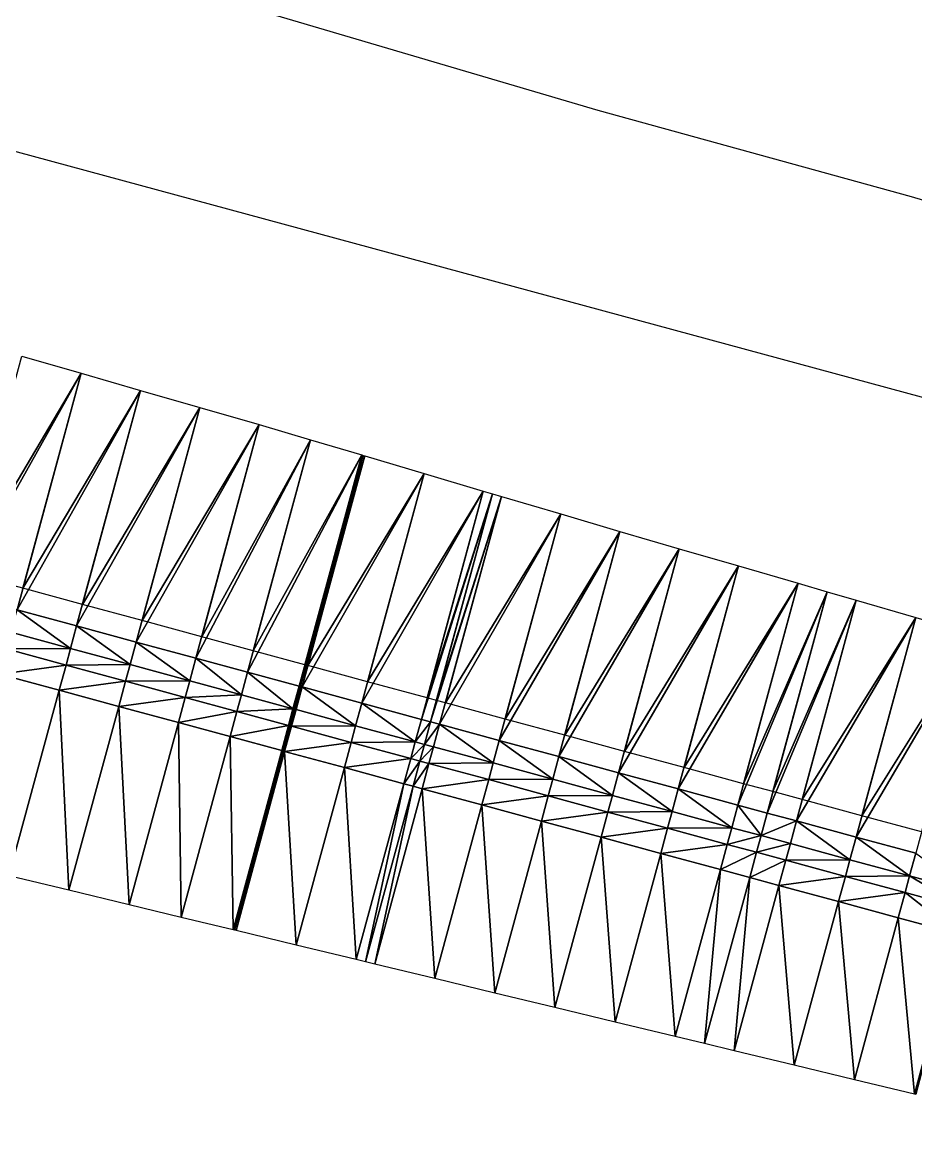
# Model space of a CAD drawing. Header units: metres. Extents: x 1882598 to 1885460, y 3171405 to 3171756.
# Drawn here: x 1883987.63 to 1884002.09, y 3171624.14 to 3171642.17 of the extents above; entities that cross this region are included whole.
import ezdxf

# ---------------------------------------------------------------- set-up
doc = ezdxf.new("R2010")
doc.units = ezdxf.units.M
doc.header["$MEASUREMENT"] = 0
doc.layers.add('00DR-R_HTA_Cl A', color=7, linetype='Continuous', true_color=0xcc0000)
doc.layers.add('Triangles surfaces projet', color=7, linetype='Continuous', true_color=0x848484)
doc.layers.add('Route - 27-28_RD561 IndG - Axe', color=1, linetype='Continuous')

msp = doc.modelspace()

# ---------------------------------------------------------------- linework, layer by layer
at = {"layer": '00DR-R_HTA_Cl A'}
msp.add_polyline3d([(1884140.277, 3171610.57, 149.882), (1884136.851, 3171603.855, 149.912), (1884134.819, 3171602.511, 149.943), (1884132.256, 3171602.571, 150.138), (1884128.626, 3171603.053, 150.295), (1884107.67, 3171608.875, 150.512), (1884091.849, 3171613.414, 150.792), (1884073.796, 3171618.552, 150.837), (1884047.812, 3171625.888, 151.097), (1884023.878, 3171632.74, 151.242), (1884015.443, 3171635.257, 151.2), (1884008.357, 3171637.466, 151.195), (1884002.02, 3171639.346, 151.252), (1883996.948, 3171640.747, 151.278), (1883973.83, 3171647.563, 151.576), (1883938.033, 3171657.516, 151.837), (1883928.705, 3171660.207, 152.712)], dxfattribs=at)
at = {"layer": 'Route - 27-28_RD561 IndG - Axe'}
msp.add_line((1883921.327, 3171658.024), (1884164.823, 3171592.026), dxfattribs=at)
at = {"layer": 'Triangles surfaces projet'}
for points in [[(1883988.581, 3171636.495, 151.569), (1883986.578, 3171632.929, 151.477), (1883987.62, 3171636.772, 151.576), (1883988.581, 3171636.495, 151.569)], [(1883988.581, 3171636.495, 151.919), (1883986.672, 3171633.275, 151.836), (1883987.62, 3171636.772, 151.926), (1883988.581, 3171636.495, 151.919)], [(1883986.578, 3171632.929, 151.477), (1883988.581, 3171636.495, 151.569), (1883987.543, 3171632.667, 151.47), (1883986.578, 3171632.929, 151.477)], [(1883987.637, 3171633.014, 151.829), (1883986.672, 3171633.275, 151.836), (1883988.581, 3171636.495, 151.919), (1883987.637, 3171633.014, 151.829)], [(1883989.541, 3171636.217, 151.561), (1883987.543, 3171632.667, 151.47), (1883988.581, 3171636.495, 151.569), (1883989.541, 3171636.217, 151.561)], [(1883989.541, 3171636.217, 151.911), (1883987.637, 3171633.014, 151.829), (1883988.581, 3171636.495, 151.919), (1883989.541, 3171636.217, 151.911)], [(1883989.541, 3171636.217, 151.561), (1883988.508, 3171632.406, 151.463), (1883987.543, 3171632.667, 151.47), (1883989.541, 3171636.217, 151.561)], [(1883988.602, 3171632.752, 151.822), (1883987.637, 3171633.014, 151.829), (1883989.541, 3171636.217, 151.911), (1883988.602, 3171632.752, 151.822)], [(1883990.502, 3171635.94, 151.554), (1883988.508, 3171632.406, 151.463), (1883989.541, 3171636.217, 151.561), (1883990.502, 3171635.94, 151.554)], [(1883990.502, 3171635.94, 151.904), (1883988.602, 3171632.752, 151.822), (1883989.541, 3171636.217, 151.911), (1883990.502, 3171635.94, 151.904)], [(1883989.473, 3171632.144, 151.456), (1883988.508, 3171632.406, 151.463), (1883990.502, 3171635.94, 151.554), (1883989.473, 3171632.144, 151.456)], [(1883989.567, 3171632.49, 151.815), (1883988.602, 3171632.752, 151.822), (1883990.502, 3171635.94, 151.904), (1883989.567, 3171632.49, 151.815)], [(1883989.473, 3171632.144, 151.456), (1883990.502, 3171635.94, 151.554), (1883991.463, 3171635.662, 151.547), (1883989.473, 3171632.144, 151.456)], [(1883991.463, 3171635.662, 151.897), (1883989.567, 3171632.49, 151.815), (1883990.502, 3171635.94, 151.904), (1883991.463, 3171635.662, 151.897)], [(1883990.439, 3171631.882, 151.449), (1883989.473, 3171632.144, 151.456), (1883991.463, 3171635.662, 151.547), (1883990.439, 3171631.882, 151.449)], [(1883990.533, 3171632.229, 151.808), (1883989.567, 3171632.49, 151.815), (1883991.463, 3171635.662, 151.897), (1883990.533, 3171632.229, 151.808)], [(1883992.293, 3171635.417, 151.54), (1883990.439, 3171631.882, 151.449), (1883991.463, 3171635.662, 151.547), (1883992.293, 3171635.417, 151.54)], [(1883992.293, 3171635.417, 151.89), (1883990.533, 3171632.229, 151.808), (1883991.463, 3171635.662, 151.897), (1883992.293, 3171635.417, 151.89)], [(1883990.439, 3171631.882, 151.449), (1883992.293, 3171635.417, 151.54), (1883991.273, 3171631.656, 151.442), (1883990.439, 3171631.882, 151.449)], [(1883991.367, 3171632.003, 151.801), (1883990.533, 3171632.229, 151.808), (1883992.293, 3171635.417, 151.89), (1883991.367, 3171632.003, 151.801)], [(1883991.273, 3171631.656, 151.442), (1883992.293, 3171635.417, 151.54), (1883993.122, 3171635.171, 151.533), (1883991.273, 3171631.656, 151.442)], [(1883993.122, 3171635.171, 151.883), (1883991.367, 3171632.003, 151.801), (1883992.293, 3171635.417, 151.89), (1883993.122, 3171635.171, 151.883)], [(1883993.122, 3171635.171, 151.533), (1883992.108, 3171631.43, 151.436), (1883991.273, 3171631.656, 151.442), (1883993.122, 3171635.171, 151.533)], [(1883992.202, 3171631.776, 151.795), (1883991.367, 3171632.003, 151.801), (1883993.122, 3171635.171, 151.883), (1883992.202, 3171631.776, 151.795)], [(1883992.108, 3171631.43, 151.436), (1883993.122, 3171635.171, 151.533), (1883993.146, 3171635.164, 151.533), (1883992.108, 3171631.43, 151.436)], [(1883992.108, 3171631.43, 151.436), (1883993.146, 3171635.164, 151.533), (1883992.133, 3171631.423, 151.436), (1883992.108, 3171631.43, 151.436)], [(1883993.146, 3171635.164, 151.533), (1883993.171, 3171635.156, 151.533), (1883992.133, 3171631.423, 151.436), (1883993.146, 3171635.164, 151.533)], [(1883992.157, 3171631.417, 151.436), (1883992.133, 3171631.423, 151.436), (1883993.171, 3171635.156, 151.533), (1883992.157, 3171631.417, 151.436)], [(1883992.157, 3171631.417, 151.436), (1883993.171, 3171635.156, 151.533), (1883994.13, 3171634.872, 151.525), (1883992.157, 3171631.417, 151.436)], [(1883993.146, 3171635.164, 151.883), (1883992.202, 3171631.776, 151.795), (1883993.122, 3171635.171, 151.883), (1883993.146, 3171635.164, 151.883)], [(1883993.146, 3171635.164, 151.883), (1883992.227, 3171631.77, 151.795), (1883992.202, 3171631.776, 151.795), (1883993.146, 3171635.164, 151.883)], [(1883992.227, 3171631.77, 151.795), (1883993.146, 3171635.164, 151.883), (1883993.171, 3171635.156, 151.883), (1883992.227, 3171631.77, 151.795)], [(1883992.251, 3171631.763, 151.795), (1883992.227, 3171631.77, 151.795), (1883993.171, 3171635.156, 151.883), (1883992.251, 3171631.763, 151.795)], [(1883994.13, 3171634.872, 151.875), (1883992.251, 3171631.763, 151.795), (1883993.171, 3171635.156, 151.883), (1883994.13, 3171634.872, 151.875)], [(1883992.157, 3171631.417, 151.436), (1883994.13, 3171634.872, 151.525), (1883993.122, 3171631.155, 151.429), (1883992.157, 3171631.417, 151.436)], [(1883993.216, 3171631.501, 151.788), (1883992.251, 3171631.763, 151.795), (1883994.13, 3171634.872, 151.875), (1883993.216, 3171631.501, 151.788)], [(1883993.122, 3171631.155, 151.429), (1883994.13, 3171634.872, 151.525), (1883995.089, 3171634.588, 151.518), (1883993.122, 3171631.155, 151.429)], [(1883995.089, 3171634.588, 151.868), (1883993.216, 3171631.501, 151.788), (1883994.13, 3171634.872, 151.875), (1883995.089, 3171634.588, 151.868)], [(1883993.122, 3171631.155, 151.429), (1883995.089, 3171634.588, 151.518), (1883994.087, 3171630.893, 151.422), (1883993.122, 3171631.155, 151.429)], [(1883994.181, 3171631.24, 151.781), (1883993.216, 3171631.501, 151.788), (1883995.089, 3171634.588, 151.868), (1883994.181, 3171631.24, 151.781)], [(1883995.089, 3171634.588, 151.518), (1883995.235, 3171634.544, 151.516), (1883994.087, 3171630.893, 151.422), (1883995.089, 3171634.588, 151.518)], [(1883995.235, 3171634.544, 151.866), (1883994.181, 3171631.24, 151.781), (1883995.089, 3171634.588, 151.868), (1883995.235, 3171634.544, 151.866)], [(1883995.235, 3171634.544, 151.516), (1883994.235, 3171630.853, 151.421), (1883994.087, 3171630.893, 151.422), (1883995.235, 3171634.544, 151.516)], [(1883994.329, 3171631.2, 151.78), (1883994.181, 3171631.24, 151.781), (1883995.235, 3171634.544, 151.866), (1883994.329, 3171631.2, 151.78)], [(1883995.382, 3171634.501, 151.515), (1883994.235, 3171630.853, 151.421), (1883995.235, 3171634.544, 151.516), (1883995.382, 3171634.501, 151.515)], [(1883994.235, 3171630.853, 151.421), (1883995.382, 3171634.501, 151.515), (1883994.382, 3171630.813, 151.42), (1883994.235, 3171630.853, 151.421)], [(1883995.382, 3171634.501, 151.865), (1883994.329, 3171631.2, 151.78), (1883995.235, 3171634.544, 151.866), (1883995.382, 3171634.501, 151.865)], [(1883994.476, 3171631.16, 151.779), (1883994.329, 3171631.2, 151.78), (1883995.382, 3171634.501, 151.865), (1883994.476, 3171631.16, 151.779)], [(1883994.382, 3171630.813, 151.42), (1883995.382, 3171634.501, 151.515), (1883996.341, 3171634.216, 151.508), (1883994.382, 3171630.813, 151.42)], [(1883996.341, 3171634.216, 151.858), (1883994.476, 3171631.16, 151.779), (1883995.382, 3171634.501, 151.865), (1883996.341, 3171634.216, 151.858)], [(1883994.382, 3171630.813, 151.42), (1883996.341, 3171634.216, 151.508), (1883995.348, 3171630.552, 151.413), (1883994.382, 3171630.813, 151.42)], [(1883995.442, 3171630.898, 151.772), (1883994.476, 3171631.16, 151.779), (1883996.341, 3171634.216, 151.858), (1883995.442, 3171630.898, 151.772)], [(1883996.341, 3171634.216, 151.508), (1883997.3, 3171633.933, 151.5), (1883995.348, 3171630.552, 151.413), (1883996.341, 3171634.216, 151.508)], [(1883997.3, 3171633.933, 151.85), (1883995.442, 3171630.898, 151.772), (1883996.341, 3171634.216, 151.858), (1883997.3, 3171633.933, 151.85)], [(1883997.3, 3171633.933, 151.5), (1883996.313, 3171630.29, 151.406), (1883995.348, 3171630.552, 151.413), (1883997.3, 3171633.933, 151.5)], [(1883996.407, 3171630.637, 151.765), (1883995.442, 3171630.898, 151.772), (1883997.3, 3171633.933, 151.85), (1883996.407, 3171630.637, 151.765)], [(1883997.3, 3171633.933, 151.5), (1883998.261, 3171633.654, 151.492), (1883996.313, 3171630.29, 151.406), (1883997.3, 3171633.933, 151.5)], [(1883998.261, 3171633.654, 151.842), (1883996.407, 3171630.637, 151.765), (1883997.3, 3171633.933, 151.85), (1883998.261, 3171633.654, 151.842)], [(1883997.278, 3171630.029, 151.398), (1883996.313, 3171630.29, 151.406), (1883998.261, 3171633.654, 151.492), (1883997.278, 3171630.029, 151.398)], [(1883997.372, 3171630.375, 151.757), (1883996.407, 3171630.637, 151.765), (1883998.261, 3171633.654, 151.842), (1883997.372, 3171630.375, 151.757)], [(1883997.278, 3171630.029, 151.398), (1883998.261, 3171633.654, 151.492), (1883999.221, 3171633.375, 151.485), (1883997.278, 3171630.029, 151.398)], [(1883999.221, 3171633.375, 151.835), (1883997.372, 3171630.375, 151.757), (1883998.261, 3171633.654, 151.842), (1883999.221, 3171633.375, 151.835)], [(1883997.278, 3171630.029, 151.398), (1883999.221, 3171633.375, 151.485), (1883998.243, 3171629.767, 151.391), (1883997.278, 3171630.029, 151.398)], [(1883998.337, 3171630.113, 151.75), (1883997.372, 3171630.375, 151.757), (1883999.221, 3171633.375, 151.835), (1883998.337, 3171630.113, 151.75)], [(1883999.221, 3171633.375, 151.485), (1884000.182, 3171633.096, 151.477), (1883998.243, 3171629.767, 151.391), (1883999.221, 3171633.375, 151.485)], [(1884000.182, 3171633.096, 151.827), (1883998.337, 3171630.113, 151.75), (1883999.221, 3171633.375, 151.835), (1884000.182, 3171633.096, 151.827)], [(1883998.243, 3171629.767, 151.391), (1884000.182, 3171633.096, 151.477), (1883999.208, 3171629.505, 151.384), (1883998.243, 3171629.767, 151.391)], [(1883999.302, 3171629.852, 151.743), (1883998.337, 3171630.113, 151.75), (1884000.182, 3171633.096, 151.827), (1883999.302, 3171629.852, 151.743)], [(1884000.182, 3171633.096, 151.477), (1884000.653, 3171632.959, 151.474), (1883999.208, 3171629.505, 151.384), (1884000.182, 3171633.096, 151.477)], [(1884000.653, 3171632.959, 151.474), (1883999.683, 3171629.377, 151.381), (1883999.208, 3171629.505, 151.384), (1884000.653, 3171632.959, 151.474)], [(1884000.653, 3171632.959, 151.824), (1883999.302, 3171629.852, 151.743), (1884000.182, 3171633.096, 151.827), (1884000.653, 3171632.959, 151.824)], [(1883999.776, 3171629.723, 151.74), (1883999.302, 3171629.852, 151.743), (1884000.653, 3171632.959, 151.824), (1883999.776, 3171629.723, 151.74)], [(1883999.683, 3171629.377, 151.381), (1884000.653, 3171632.959, 151.474), (1884001.125, 3171632.822, 151.47), (1883999.683, 3171629.377, 151.381)], [(1884001.125, 3171632.822, 151.82), (1883999.776, 3171629.723, 151.74), (1884000.653, 3171632.959, 151.824), (1884001.125, 3171632.822, 151.82)], [(1883999.683, 3171629.377, 151.381), (1884001.125, 3171632.822, 151.47), (1884000.157, 3171629.248, 151.377), (1883999.683, 3171629.377, 151.381)], [(1884000.251, 3171629.595, 151.736), (1883999.776, 3171629.723, 151.74), (1884001.125, 3171632.822, 151.82), (1884000.251, 3171629.595, 151.736)], [(1884000.157, 3171629.248, 151.377), (1884001.125, 3171632.822, 151.47), (1884002.086, 3171632.543, 151.462), (1884000.157, 3171629.248, 151.377)], [(1884002.086, 3171632.543, 151.812), (1884000.251, 3171629.595, 151.736), (1884001.125, 3171632.822, 151.82), (1884002.086, 3171632.543, 151.812)], [(1883988.409, 3171632.04, 151.453), (1883987.444, 3171632.302, 151.46), (1883987.543, 3171632.667, 151.47), (1883988.409, 3171632.04, 151.453)], [(1883988.409, 3171632.04, 151.453), (1883987.543, 3171632.667, 151.47), (1883988.508, 3171632.406, 151.463), (1883988.409, 3171632.04, 151.453)], [(1884001.122, 3171628.987, 151.37), (1884000.157, 3171629.248, 151.377), (1884002.086, 3171632.543, 151.462), (1884001.122, 3171628.987, 151.37)], [(1884001.216, 3171629.333, 151.729), (1884000.251, 3171629.595, 151.736), (1884002.086, 3171632.543, 151.812), (1884001.216, 3171629.333, 151.729)], [(1884001.122, 3171628.987, 151.37), (1884002.086, 3171632.543, 151.462), (1884003.046, 3171632.264, 151.455), (1884001.122, 3171628.987, 151.37)], [(1884003.046, 3171632.264, 151.805), (1884001.216, 3171629.333, 151.729), (1884002.086, 3171632.543, 151.812), (1884003.046, 3171632.264, 151.805)], [(1883987.444, 3171632.302, 151.46), (1883988.409, 3171632.04, 151.453), (1883987.371, 3171632.032, 151.74), (1883987.444, 3171632.302, 151.46)], [(1883988.508, 3171632.406, 151.463), (1883989.374, 3171631.779, 151.446), (1883988.409, 3171632.04, 151.453), (1883988.508, 3171632.406, 151.463)], [(1883989.473, 3171632.144, 151.456), (1883989.374, 3171631.779, 151.446), (1883988.508, 3171632.406, 151.463), (1883989.473, 3171632.144, 151.456)], [(1884001.122, 3171628.987, 151.37), (1884003.046, 3171632.264, 151.455), (1884002.087, 3171628.725, 151.363), (1884001.122, 3171628.987, 151.37)], [(1884002.181, 3171629.072, 151.722), (1884001.216, 3171629.333, 151.729), (1884003.046, 3171632.264, 151.805), (1884002.181, 3171629.072, 151.722)], [(1883989.473, 3171632.144, 151.456), (1883990.34, 3171631.517, 151.439), (1883989.374, 3171631.779, 151.446), (1883989.473, 3171632.144, 151.456)], [(1883990.34, 3171631.517, 151.439), (1883989.473, 3171632.144, 151.456), (1883990.439, 3171631.882, 151.449), (1883990.34, 3171631.517, 151.439)], [(1883988.336, 3171631.771, 151.733), (1883987.26, 3171631.624, 152.021), (1883987.371, 3171632.032, 151.74), (1883988.336, 3171631.771, 151.733)], [(1883988.336, 3171631.771, 151.733), (1883987.371, 3171632.032, 151.74), (1883988.409, 3171632.04, 151.453), (1883988.336, 3171631.771, 151.733)], [(1883988.336, 3171631.771, 151.733), (1883988.409, 3171632.04, 151.453), (1883989.374, 3171631.779, 151.446), (1883988.336, 3171631.771, 151.733)], [(1883990.439, 3171631.882, 151.449), (1883991.175, 3171631.291, 151.433), (1883990.34, 3171631.517, 151.439), (1883990.439, 3171631.882, 151.449)], [(1883990.439, 3171631.882, 151.449), (1883991.273, 3171631.656, 151.442), (1883991.175, 3171631.291, 151.433), (1883990.439, 3171631.882, 151.449)], [(1883988.226, 3171631.363, 152.014), (1883987.26, 3171631.624, 152.021), (1883988.336, 3171631.771, 151.733), (1883988.226, 3171631.363, 152.014)], [(1883989.301, 3171631.509, 151.726), (1883988.226, 3171631.363, 152.014), (1883988.336, 3171631.771, 151.733), (1883989.301, 3171631.509, 151.726)], [(1883988.336, 3171631.771, 151.733), (1883989.374, 3171631.779, 151.446), (1883989.301, 3171631.509, 151.726), (1883988.336, 3171631.771, 151.733)], [(1883989.301, 3171631.509, 151.726), (1883989.374, 3171631.779, 151.446), (1883990.34, 3171631.517, 151.439), (1883989.301, 3171631.509, 151.726)], [(1883987.26, 3171631.624, 152.021), (1883988.226, 3171631.363, 152.014), (1883987.412, 3171628.36, 154.084), (1883987.26, 3171631.624, 152.021)], [(1883989.191, 3171631.101, 152.007), (1883988.226, 3171631.363, 152.014), (1883989.301, 3171631.509, 151.726), (1883989.191, 3171631.101, 152.007)], [(1883990.266, 3171631.247, 151.719), (1883989.191, 3171631.101, 152.007), (1883989.301, 3171631.509, 151.726), (1883990.266, 3171631.247, 151.719)], [(1883990.266, 3171631.247, 151.719), (1883989.301, 3171631.509, 151.726), (1883990.34, 3171631.517, 151.439), (1883990.266, 3171631.247, 151.719)], [(1883990.266, 3171631.247, 151.719), (1883990.34, 3171631.517, 151.439), (1883991.175, 3171631.291, 151.433), (1883990.266, 3171631.247, 151.719)], [(1883991.175, 3171631.291, 151.433), (1883991.273, 3171631.656, 151.442), (1883992.009, 3171631.065, 151.427), (1883991.175, 3171631.291, 151.433)], [(1883992.108, 3171631.43, 151.436), (1883992.009, 3171631.065, 151.427), (1883991.273, 3171631.656, 151.442), (1883992.108, 3171631.43, 151.436)], [(1883988.226, 3171631.363, 152.014), (1883988.384, 3171628.126, 154.058), (1883987.412, 3171628.36, 154.084), (1883988.226, 3171631.363, 152.014)], [(1883989.191, 3171631.101, 152.007), (1883988.384, 3171628.126, 154.058), (1883988.226, 3171631.363, 152.014), (1883989.191, 3171631.101, 152.007)], [(1883992.133, 3171631.423, 151.436), (1883992.009, 3171631.065, 151.427), (1883992.108, 3171631.43, 151.436), (1883992.133, 3171631.423, 151.436)], [(1883992.009, 3171631.065, 151.427), (1883992.133, 3171631.423, 151.436), (1883992.034, 3171631.058, 151.427), (1883992.009, 3171631.065, 151.427)], [(1883992.058, 3171631.051, 151.427), (1883992.034, 3171631.058, 151.427), (1883992.133, 3171631.423, 151.436), (1883992.058, 3171631.051, 151.427)], [(1883992.157, 3171631.417, 151.436), (1883992.058, 3171631.051, 151.427), (1883992.133, 3171631.423, 151.436), (1883992.157, 3171631.417, 151.436)], [(1883992.157, 3171631.417, 151.436), (1883993.023, 3171630.79, 151.419), (1883992.058, 3171631.051, 151.427), (1883992.157, 3171631.417, 151.436)], [(1883993.023, 3171630.79, 151.419), (1883992.157, 3171631.417, 151.436), (1883993.122, 3171631.155, 151.429), (1883993.023, 3171630.79, 151.419)], [(1883990.156, 3171630.84, 152), (1883989.191, 3171631.101, 152.007), (1883990.266, 3171631.247, 151.719), (1883990.156, 3171630.84, 152)], [(1883991.101, 3171631.021, 151.713), (1883990.156, 3171630.84, 152), (1883990.266, 3171631.247, 151.719), (1883991.101, 3171631.021, 151.713)], [(1883991.175, 3171631.291, 151.433), (1883991.101, 3171631.021, 151.713), (1883990.266, 3171631.247, 151.719), (1883991.175, 3171631.291, 151.433)], [(1883992.009, 3171631.065, 151.427), (1883991.101, 3171631.021, 151.713), (1883991.175, 3171631.291, 151.433), (1883992.009, 3171631.065, 151.427)], [(1883993.988, 3171630.528, 151.412), (1883993.023, 3171630.79, 151.419), (1883993.122, 3171631.155, 151.429), (1883993.988, 3171630.528, 151.412)], [(1883993.988, 3171630.528, 151.412), (1883993.122, 3171631.155, 151.429), (1883994.087, 3171630.893, 151.422), (1883993.988, 3171630.528, 151.412)], [(1883988.384, 3171628.126, 154.058), (1883989.191, 3171631.101, 152.007), (1883989.357, 3171627.891, 154.032), (1883988.384, 3171628.126, 154.058)], [(1883989.191, 3171631.101, 152.007), (1883990.156, 3171630.84, 152), (1883989.357, 3171627.891, 154.032), (1883989.191, 3171631.101, 152.007)], [(1883990.156, 3171630.84, 152), (1883991.101, 3171631.021, 151.713), (1883990.991, 3171630.613, 151.994), (1883990.156, 3171630.84, 152)], [(1883990.991, 3171630.613, 151.994), (1883991.101, 3171631.021, 151.713), (1883991.936, 3171630.795, 151.707), (1883990.991, 3171630.613, 151.994)], [(1883991.936, 3171630.795, 151.707), (1883991.101, 3171631.021, 151.713), (1883992.009, 3171631.065, 151.427), (1883991.936, 3171630.795, 151.707)], [(1883992.034, 3171631.058, 151.427), (1883991.936, 3171630.795, 151.707), (1883992.009, 3171631.065, 151.427), (1883992.034, 3171631.058, 151.427)], [(1883991.961, 3171630.788, 151.706), (1883991.936, 3171630.795, 151.707), (1883992.034, 3171631.058, 151.427), (1883991.961, 3171630.788, 151.706)], [(1883992.034, 3171631.058, 151.427), (1883992.058, 3171631.051, 151.427), (1883991.961, 3171630.788, 151.706), (1883992.034, 3171631.058, 151.427)], [(1883991.961, 3171630.788, 151.706), (1883992.058, 3171631.051, 151.427), (1883991.985, 3171630.781, 151.706), (1883991.961, 3171630.788, 151.706)], [(1883991.985, 3171630.781, 151.706), (1883992.058, 3171631.051, 151.427), (1883993.023, 3171630.79, 151.419), (1883991.985, 3171630.781, 151.706)], [(1883990.198, 3171627.688, 154.01), (1883989.357, 3171627.891, 154.032), (1883990.156, 3171630.84, 152), (1883990.198, 3171627.688, 154.01)], [(1883990.156, 3171630.84, 152), (1883990.991, 3171630.613, 151.994), (1883990.198, 3171627.688, 154.01), (1883990.156, 3171630.84, 152)], [(1883990.991, 3171630.613, 151.994), (1883991.936, 3171630.795, 151.707), (1883991.826, 3171630.387, 151.987), (1883990.991, 3171630.613, 151.994)], [(1883991.826, 3171630.387, 151.987), (1883991.936, 3171630.795, 151.707), (1883991.961, 3171630.788, 151.706), (1883991.826, 3171630.387, 151.987)], [(1883991.961, 3171630.788, 151.706), (1883991.85, 3171630.38, 151.987), (1883991.826, 3171630.387, 151.987), (1883991.961, 3171630.788, 151.706)], [(1883991.985, 3171630.781, 151.706), (1883991.85, 3171630.38, 151.987), (1883991.961, 3171630.788, 151.706), (1883991.985, 3171630.781, 151.706)], [(1883991.985, 3171630.781, 151.706), (1883993.023, 3171630.79, 151.419), (1883992.95, 3171630.52, 151.699), (1883991.985, 3171630.781, 151.706)], [(1883992.95, 3171630.52, 151.699), (1883993.023, 3171630.79, 151.419), (1883993.988, 3171630.528, 151.412), (1883992.95, 3171630.52, 151.699)], [(1883994.235, 3171630.853, 151.421), (1883993.988, 3171630.528, 151.412), (1883994.087, 3171630.893, 151.422), (1883994.235, 3171630.853, 151.421)], [(1883993.988, 3171630.528, 151.412), (1883994.235, 3171630.853, 151.421), (1883994.136, 3171630.488, 151.411), (1883993.988, 3171630.528, 151.412)], [(1883994.235, 3171630.853, 151.421), (1883994.382, 3171630.813, 151.42), (1883994.136, 3171630.488, 151.411), (1883994.235, 3171630.853, 151.421)], [(1883994.136, 3171630.488, 151.411), (1883994.382, 3171630.813, 151.42), (1883994.284, 3171630.448, 151.41), (1883994.136, 3171630.488, 151.411)], [(1883995.249, 3171630.187, 151.403), (1883994.284, 3171630.448, 151.41), (1883994.382, 3171630.813, 151.42), (1883995.249, 3171630.187, 151.403)], [(1883995.249, 3171630.187, 151.403), (1883994.382, 3171630.813, 151.42), (1883995.348, 3171630.552, 151.413), (1883995.249, 3171630.187, 151.403)], [(1883991.039, 3171627.486, 153.987), (1883990.198, 3171627.688, 154.01), (1883990.991, 3171630.613, 151.994), (1883991.039, 3171627.486, 153.987)], [(1883991.039, 3171627.486, 153.987), (1883990.991, 3171630.613, 151.994), (1883991.826, 3171630.387, 151.987), (1883991.039, 3171627.486, 153.987)], [(1883991.85, 3171630.38, 151.987), (1883991.985, 3171630.781, 151.706), (1883991.874, 3171630.374, 151.987), (1883991.85, 3171630.38, 151.987)], [(1883991.985, 3171630.781, 151.706), (1883992.95, 3171630.52, 151.699), (1883991.874, 3171630.374, 151.987), (1883991.985, 3171630.781, 151.706)], [(1883991.874, 3171630.374, 151.987), (1883992.95, 3171630.52, 151.699), (1883992.84, 3171630.112, 151.98), (1883991.874, 3171630.374, 151.987)], [(1883992.84, 3171630.112, 151.98), (1883992.95, 3171630.52, 151.699), (1883993.915, 3171630.258, 151.692), (1883992.84, 3171630.112, 151.98)], [(1883992.95, 3171630.52, 151.699), (1883993.988, 3171630.528, 151.412), (1883993.915, 3171630.258, 151.692), (1883992.95, 3171630.52, 151.699)], [(1883994.136, 3171630.488, 151.411), (1883993.915, 3171630.258, 151.692), (1883993.988, 3171630.528, 151.412), (1883994.136, 3171630.488, 151.411)], [(1883993.915, 3171630.258, 151.692), (1883994.136, 3171630.488, 151.411), (1883994.063, 3171630.218, 151.691), (1883993.915, 3171630.258, 151.692)], [(1883994.136, 3171630.488, 151.411), (1883994.284, 3171630.448, 151.41), (1883994.063, 3171630.218, 151.691), (1883994.136, 3171630.488, 151.411)], [(1883994.284, 3171630.448, 151.41), (1883994.21, 3171630.178, 151.69), (1883994.063, 3171630.218, 151.691), (1883994.284, 3171630.448, 151.41)], [(1883994.21, 3171630.178, 151.69), (1883994.284, 3171630.448, 151.41), (1883995.249, 3171630.187, 151.403), (1883994.21, 3171630.178, 151.69)], [(1883995.249, 3171630.187, 151.403), (1883995.348, 3171630.552, 151.413), (1883996.214, 3171629.925, 151.396), (1883995.249, 3171630.187, 151.403)], [(1883995.348, 3171630.552, 151.413), (1883996.313, 3171630.29, 151.406), (1883996.214, 3171629.925, 151.396), (1883995.348, 3171630.552, 151.413)], [(1883991.064, 3171627.48, 153.987), (1883991.039, 3171627.486, 153.987), (1883991.826, 3171630.387, 151.987), (1883991.064, 3171627.48, 153.987)], [(1883991.064, 3171627.48, 153.987), (1883991.826, 3171630.387, 151.987), (1883991.85, 3171630.38, 151.987), (1883991.064, 3171627.48, 153.987)], [(1883991.064, 3171627.48, 153.987), (1883991.85, 3171630.38, 151.987), (1883991.088, 3171627.474, 153.986), (1883991.064, 3171627.48, 153.987)], [(1883991.85, 3171630.38, 151.987), (1883991.874, 3171630.374, 151.987), (1883991.088, 3171627.474, 153.986), (1883991.85, 3171630.38, 151.987)], [(1883991.874, 3171630.374, 151.987), (1883992.061, 3171627.239, 153.96), (1883991.088, 3171627.474, 153.986), (1883991.874, 3171630.374, 151.987)], [(1883992.84, 3171630.112, 151.98), (1883992.061, 3171627.239, 153.96), (1883991.874, 3171630.374, 151.987), (1883992.84, 3171630.112, 151.98)], [(1883993.805, 3171629.851, 151.973), (1883992.84, 3171630.112, 151.98), (1883993.915, 3171630.258, 151.692), (1883993.805, 3171629.851, 151.973)], [(1883993.805, 3171629.851, 151.973), (1883993.915, 3171630.258, 151.692), (1883994.063, 3171630.218, 151.691), (1883993.805, 3171629.851, 151.973)], [(1883996.313, 3171630.29, 151.406), (1883997.179, 3171629.663, 151.389), (1883996.214, 3171629.925, 151.396), (1883996.313, 3171630.29, 151.406)], [(1883997.278, 3171630.029, 151.398), (1883997.179, 3171629.663, 151.389), (1883996.313, 3171630.29, 151.406), (1883997.278, 3171630.029, 151.398)], [(1883992.84, 3171630.112, 151.98), (1883993.033, 3171627.005, 153.935), (1883992.061, 3171627.239, 153.96), (1883992.84, 3171630.112, 151.98)], [(1883993.033, 3171627.005, 153.935), (1883992.84, 3171630.112, 151.98), (1883993.805, 3171629.851, 151.973), (1883993.033, 3171627.005, 153.935)], [(1883993.952, 3171629.811, 151.972), (1883993.805, 3171629.851, 151.973), (1883994.063, 3171630.218, 151.691), (1883993.952, 3171629.811, 151.972)], [(1883993.952, 3171629.811, 151.972), (1883994.063, 3171630.218, 151.691), (1883994.21, 3171630.178, 151.69), (1883993.952, 3171629.811, 151.972)], [(1883994.1, 3171629.771, 151.971), (1883993.952, 3171629.811, 151.972), (1883994.21, 3171630.178, 151.69), (1883994.1, 3171629.771, 151.971)], [(1883994.21, 3171630.178, 151.69), (1883995.176, 3171629.917, 151.683), (1883994.1, 3171629.771, 151.971), (1883994.21, 3171630.178, 151.69)], [(1883994.21, 3171630.178, 151.69), (1883995.249, 3171630.187, 151.403), (1883995.176, 3171629.917, 151.683), (1883994.21, 3171630.178, 151.69)], [(1883996.214, 3171629.925, 151.396), (1883995.176, 3171629.917, 151.683), (1883995.249, 3171630.187, 151.403), (1883996.214, 3171629.925, 151.396)], [(1883994.1, 3171629.771, 151.971), (1883995.176, 3171629.917, 151.683), (1883995.065, 3171629.509, 151.964), (1883994.1, 3171629.771, 151.971)], [(1883995.065, 3171629.509, 151.964), (1883995.176, 3171629.917, 151.683), (1883996.141, 3171629.655, 151.676), (1883995.065, 3171629.509, 151.964)], [(1883996.141, 3171629.655, 151.676), (1883995.176, 3171629.917, 151.683), (1883996.214, 3171629.925, 151.396), (1883996.141, 3171629.655, 151.676)], [(1883996.141, 3171629.655, 151.676), (1883996.214, 3171629.925, 151.396), (1883997.179, 3171629.663, 151.389), (1883996.141, 3171629.655, 151.676)], [(1883998.144, 3171629.402, 151.382), (1883997.179, 3171629.663, 151.389), (1883997.278, 3171630.029, 151.398), (1883998.144, 3171629.402, 151.382)], [(1883998.144, 3171629.402, 151.382), (1883997.278, 3171630.029, 151.398), (1883998.243, 3171629.767, 151.391), (1883998.144, 3171629.402, 151.382)], [(1883993.182, 3171626.969, 153.931), (1883993.033, 3171627.005, 153.935), (1883993.805, 3171629.851, 151.973), (1883993.182, 3171626.969, 153.931)], [(1883993.182, 3171626.969, 153.931), (1883993.805, 3171629.851, 151.973), (1883993.952, 3171629.811, 151.972), (1883993.182, 3171626.969, 153.931)], [(1883993.182, 3171626.969, 153.931), (1883993.952, 3171629.811, 151.972), (1883993.331, 3171626.933, 153.927), (1883993.182, 3171626.969, 153.931)], [(1883994.1, 3171629.771, 151.971), (1883993.331, 3171626.933, 153.927), (1883993.952, 3171629.811, 151.972), (1883994.1, 3171629.771, 151.971)], [(1883994.303, 3171626.699, 153.901), (1883993.331, 3171626.933, 153.927), (1883994.1, 3171629.771, 151.971), (1883994.303, 3171626.699, 153.901)], [(1883994.1, 3171629.771, 151.971), (1883995.065, 3171629.509, 151.964), (1883994.303, 3171626.699, 153.901), (1883994.1, 3171629.771, 151.971)], [(1883998.243, 3171629.767, 151.391), (1883999.109, 3171629.14, 151.375), (1883998.144, 3171629.402, 151.382), (1883998.243, 3171629.767, 151.391)], [(1883999.208, 3171629.505, 151.384), (1883999.109, 3171629.14, 151.375), (1883998.243, 3171629.767, 151.391), (1883999.208, 3171629.505, 151.384)], [(1883996.141, 3171629.655, 151.676), (1883996.03, 3171629.247, 151.957), (1883995.065, 3171629.509, 151.964), (1883996.141, 3171629.655, 151.676)], [(1883997.106, 3171629.393, 151.669), (1883996.03, 3171629.247, 151.957), (1883996.141, 3171629.655, 151.676), (1883997.106, 3171629.393, 151.669)], [(1883996.141, 3171629.655, 151.676), (1883997.179, 3171629.663, 151.389), (1883997.106, 3171629.393, 151.669), (1883996.141, 3171629.655, 151.676)], [(1883997.179, 3171629.663, 151.389), (1883998.144, 3171629.402, 151.382), (1883997.106, 3171629.393, 151.669), (1883997.179, 3171629.663, 151.389)], [(1883995.065, 3171629.509, 151.964), (1883995.276, 3171626.464, 153.875), (1883994.303, 3171626.699, 153.901), (1883995.065, 3171629.509, 151.964)], [(1883996.03, 3171629.247, 151.957), (1883995.276, 3171626.464, 153.875), (1883995.065, 3171629.509, 151.964), (1883996.03, 3171629.247, 151.957)], [(1883996.995, 3171628.986, 151.95), (1883996.03, 3171629.247, 151.957), (1883997.106, 3171629.393, 151.669), (1883996.995, 3171628.986, 151.95)], [(1883996.995, 3171628.986, 151.95), (1883997.106, 3171629.393, 151.669), (1883998.071, 3171629.132, 151.662), (1883996.995, 3171628.986, 151.95)], [(1883998.144, 3171629.402, 151.382), (1883998.071, 3171629.132, 151.662), (1883997.106, 3171629.393, 151.669), (1883998.144, 3171629.402, 151.382)], [(1883998.144, 3171629.402, 151.382), (1883999.109, 3171629.14, 151.375), (1883998.071, 3171629.132, 151.662), (1883998.144, 3171629.402, 151.382)], [(1883999.584, 3171629.012, 151.371), (1883999.109, 3171629.14, 151.375), (1883999.208, 3171629.505, 151.384), (1883999.584, 3171629.012, 151.371)], [(1883999.584, 3171629.012, 151.371), (1883999.208, 3171629.505, 151.384), (1883999.683, 3171629.377, 151.381), (1883999.584, 3171629.012, 151.371)], [(1883999.683, 3171629.377, 151.381), (1884000.157, 3171629.248, 151.377), (1883999.584, 3171629.012, 151.371), (1883999.683, 3171629.377, 151.381)], [(1883996.03, 3171629.247, 151.957), (1883996.248, 3171626.229, 153.849), (1883995.276, 3171626.464, 153.875), (1883996.03, 3171629.247, 151.957)], [(1883996.03, 3171629.247, 151.957), (1883996.995, 3171628.986, 151.95), (1883996.248, 3171626.229, 153.849), (1883996.03, 3171629.247, 151.957)], [(1884000.058, 3171628.883, 151.368), (1883999.584, 3171629.012, 151.371), (1884000.157, 3171629.248, 151.377), (1884000.058, 3171628.883, 151.368)], [(1884001.023, 3171628.622, 151.361), (1884000.058, 3171628.883, 151.368), (1884000.157, 3171629.248, 151.377), (1884001.023, 3171628.622, 151.361)], [(1884001.023, 3171628.622, 151.361), (1884000.157, 3171629.248, 151.377), (1884001.122, 3171628.987, 151.37), (1884001.023, 3171628.622, 151.361)], [(1883996.995, 3171628.986, 151.95), (1883997.221, 3171625.995, 153.824), (1883996.248, 3171626.229, 153.849), (1883996.995, 3171628.986, 151.95)], [(1883996.995, 3171628.986, 151.95), (1883998.071, 3171629.132, 151.662), (1883997.961, 3171628.724, 151.942), (1883996.995, 3171628.986, 151.95)], [(1883996.995, 3171628.986, 151.95), (1883997.961, 3171628.724, 151.942), (1883997.221, 3171625.995, 153.824), (1883996.995, 3171628.986, 151.95)], [(1883998.071, 3171629.132, 151.662), (1883999.036, 3171628.87, 151.655), (1883997.961, 3171628.724, 151.942), (1883998.071, 3171629.132, 151.662)], [(1883999.036, 3171628.87, 151.655), (1883998.071, 3171629.132, 151.662), (1883999.109, 3171629.14, 151.375), (1883999.036, 3171628.87, 151.655)], [(1883999.036, 3171628.87, 151.655), (1883999.109, 3171629.14, 151.375), (1883999.584, 3171629.012, 151.371), (1883999.036, 3171628.87, 151.655)], [(1883999.584, 3171629.012, 151.371), (1883999.51, 3171628.742, 151.651), (1883999.036, 3171628.87, 151.655), (1883999.584, 3171629.012, 151.371)], [(1883999.51, 3171628.742, 151.651), (1883999.584, 3171629.012, 151.371), (1884000.058, 3171628.883, 151.368), (1883999.51, 3171628.742, 151.651)], [(1884001.988, 3171628.36, 151.354), (1884001.023, 3171628.622, 151.361), (1884001.122, 3171628.987, 151.37), (1884001.988, 3171628.36, 151.354)], [(1884001.122, 3171628.987, 151.37), (1884002.087, 3171628.725, 151.363), (1884001.988, 3171628.36, 151.354), (1884001.122, 3171628.987, 151.37)], [(1883998.926, 3171628.463, 151.935), (1883997.961, 3171628.724, 151.942), (1883999.036, 3171628.87, 151.655), (1883998.926, 3171628.463, 151.935)], [(1883999.51, 3171628.742, 151.651), (1883998.926, 3171628.463, 151.935), (1883999.036, 3171628.87, 151.655), (1883999.51, 3171628.742, 151.651)], [(1883999.51, 3171628.742, 151.651), (1884000.058, 3171628.883, 151.368), (1883999.985, 3171628.613, 151.648), (1883999.51, 3171628.742, 151.651)], [(1884001.023, 3171628.622, 151.361), (1883999.985, 3171628.613, 151.648), (1884000.058, 3171628.883, 151.368), (1884001.023, 3171628.622, 151.361)], [(1883997.961, 3171628.724, 151.942), (1883998.193, 3171625.76, 153.798), (1883997.221, 3171625.995, 153.824), (1883997.961, 3171628.724, 151.942)], [(1883997.961, 3171628.724, 151.942), (1883998.926, 3171628.463, 151.935), (1883998.193, 3171625.76, 153.798), (1883997.961, 3171628.724, 151.942)], [(1883999.51, 3171628.742, 151.651), (1883999.4, 3171628.334, 151.932), (1883998.926, 3171628.463, 151.935), (1883999.51, 3171628.742, 151.651)], [(1883999.985, 3171628.613, 151.648), (1883999.4, 3171628.334, 151.932), (1883999.51, 3171628.742, 151.651), (1883999.985, 3171628.613, 151.648)], [(1884001.988, 3171628.36, 151.354), (1884002.087, 3171628.725, 151.363), (1884002.953, 3171628.098, 151.347), (1884001.988, 3171628.36, 151.354)], [(1883998.671, 3171625.645, 153.785), (1883998.193, 3171625.76, 153.798), (1883998.926, 3171628.463, 151.935), (1883998.671, 3171625.645, 153.785)], [(1883999.4, 3171628.334, 151.932), (1883998.671, 3171625.645, 153.785), (1883998.926, 3171628.463, 151.935), (1883999.4, 3171628.334, 151.932)], [(1883999.874, 3171628.206, 151.928), (1883999.4, 3171628.334, 151.932), (1883999.985, 3171628.613, 151.648), (1883999.874, 3171628.206, 151.928)], [(1883999.874, 3171628.206, 151.928), (1883999.985, 3171628.613, 151.648), (1884000.95, 3171628.351, 151.641), (1883999.874, 3171628.206, 151.928)], [(1884001.023, 3171628.622, 151.361), (1884000.95, 3171628.351, 151.641), (1883999.985, 3171628.613, 151.648), (1884001.023, 3171628.622, 151.361)], [(1884001.988, 3171628.36, 151.354), (1884000.95, 3171628.351, 151.641), (1884001.023, 3171628.622, 151.361), (1884001.988, 3171628.36, 151.354)], [(1883999.4, 3171628.334, 151.932), (1883999.149, 3171625.53, 153.772), (1883998.671, 3171625.645, 153.785), (1883999.4, 3171628.334, 151.932)], [(1883999.149, 3171625.53, 153.772), (1883999.4, 3171628.334, 151.932), (1883999.874, 3171628.206, 151.928), (1883999.149, 3171625.53, 153.772)], [(1883999.874, 3171628.206, 151.928), (1884000.95, 3171628.351, 151.641), (1884000.839, 3171627.944, 151.921), (1883999.874, 3171628.206, 151.928)], [(1884000.839, 3171627.944, 151.921), (1884000.95, 3171628.351, 151.641), (1884001.915, 3171628.09, 151.634), (1884000.839, 3171627.944, 151.921)], [(1884001.988, 3171628.36, 151.354), (1884001.915, 3171628.09, 151.634), (1884000.95, 3171628.351, 151.641), (1884001.988, 3171628.36, 151.354)], [(1884002.88, 3171627.828, 151.627), (1884001.915, 3171628.09, 151.634), (1884001.988, 3171628.36, 151.354), (1884002.88, 3171627.828, 151.627)], [(1884002.88, 3171627.828, 151.627), (1884001.988, 3171628.36, 151.354), (1884002.953, 3171628.098, 151.347), (1884002.88, 3171627.828, 151.627)], [(1883999.149, 3171625.53, 153.772), (1883999.874, 3171628.206, 151.928), (1884000.121, 3171625.296, 153.747), (1883999.149, 3171625.53, 153.772)], [(1884000.839, 3171627.944, 151.921), (1884000.121, 3171625.296, 153.747), (1883999.874, 3171628.206, 151.928), (1884000.839, 3171627.944, 151.921)], [(1884001.915, 3171628.09, 151.634), (1884001.804, 3171627.682, 151.914), (1884000.839, 3171627.944, 151.921), (1884001.915, 3171628.09, 151.634)], [(1884001.915, 3171628.09, 151.634), (1884002.77, 3171627.421, 151.907), (1884001.804, 3171627.682, 151.914), (1884001.915, 3171628.09, 151.634)], [(1884002.77, 3171627.421, 151.907), (1884001.915, 3171628.09, 151.634), (1884002.88, 3171627.828, 151.627), (1884002.77, 3171627.421, 151.907)], [(1884000.839, 3171627.944, 151.921), (1884001.094, 3171625.061, 153.721), (1884000.121, 3171625.296, 153.747), (1884000.839, 3171627.944, 151.921)], [(1884001.804, 3171627.682, 151.914), (1884001.094, 3171625.061, 153.721), (1884000.839, 3171627.944, 151.921), (1884001.804, 3171627.682, 151.914)], [(1884001.804, 3171627.682, 151.914), (1884002.066, 3171624.827, 153.695), (1884001.094, 3171625.061, 153.721), (1884001.804, 3171627.682, 151.914)], [(1884002.066, 3171624.827, 153.695), (1884001.804, 3171627.682, 151.914), (1884002.77, 3171627.421, 151.907), (1884002.066, 3171624.827, 153.695)], [(1884002.77, 3171627.421, 151.907), (1884002.091, 3171624.821, 153.694), (1884002.066, 3171624.827, 153.695), (1884002.77, 3171627.421, 151.907)]]:
    msp.add_3dface(points, dxfattribs=at)

doc.saveas('drawing.dxf')
